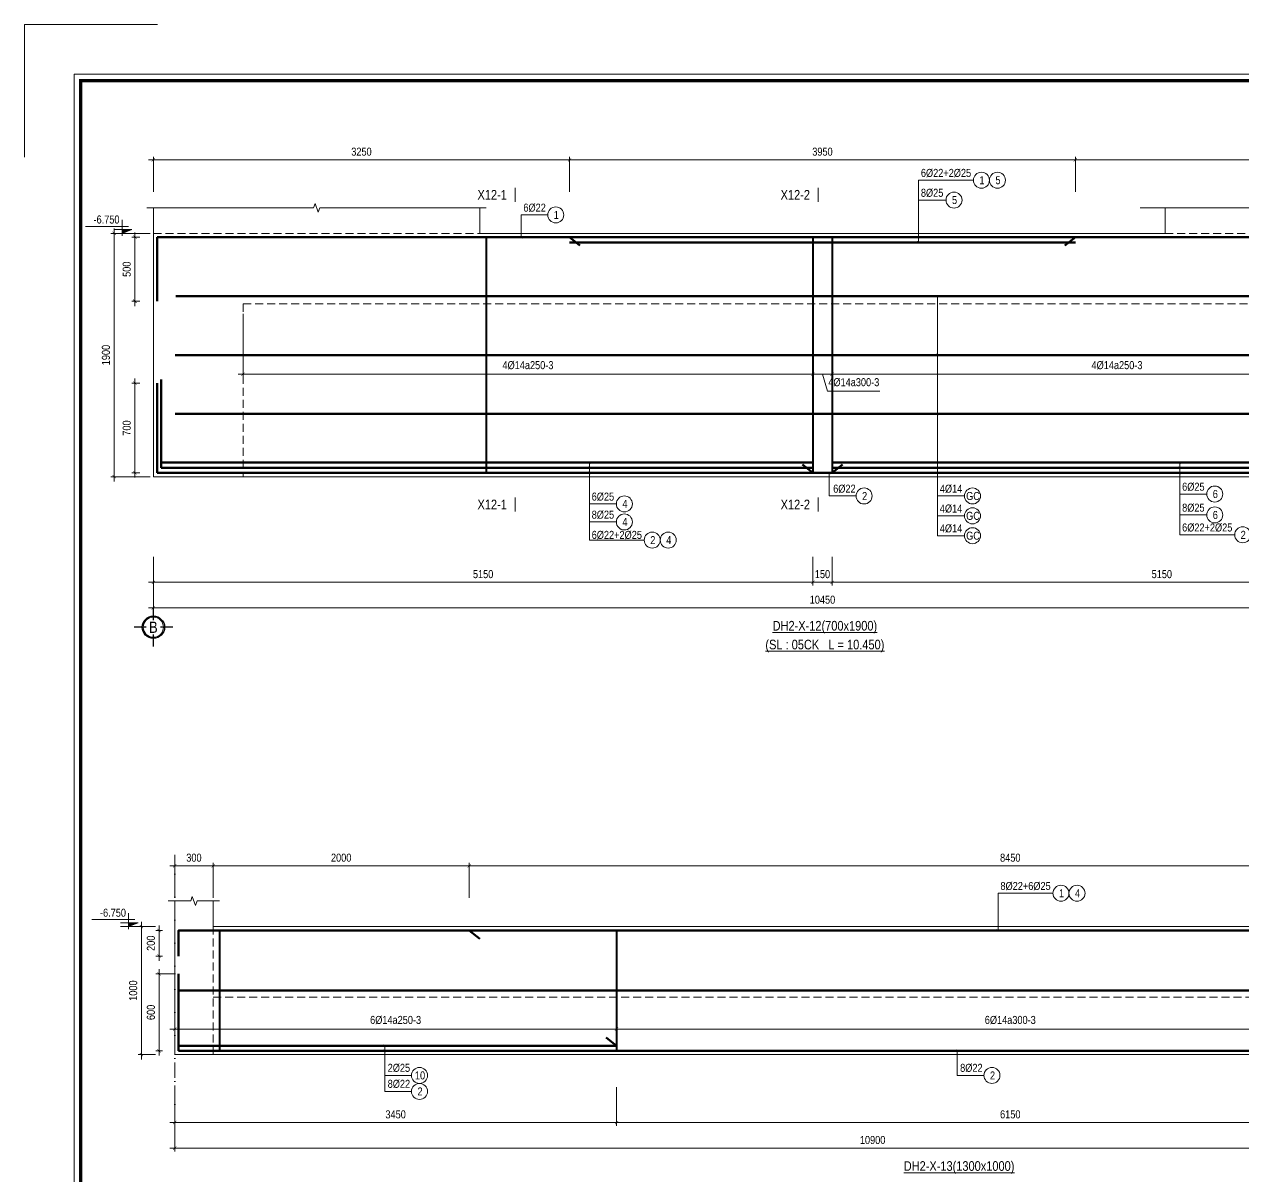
# Model space of a CAD drawing. Header units: millimetres. Extents: x 3014920 to 3563667, y -1638653 to -1356471.
# Drawn here: x 3171218 to 3180739, y -1594925 to -1585927 of the extents above; entities that cross this region are included whole.
import ezdxf
from ezdxf.enums import TextEntityAlignment as Align
from ezdxf.xclip import XClip

# ---------------------------------------------------------------- set-up
doc = ezdxf.new("R2010")
doc.units = ezdxf.units.MM
doc.header["$MEASUREMENT"] = 0
doc.header["$XCLIPFRAME"] = 0
doc.header["$PDMODE"] = 2
for name, pattern in [('6 TANG DIEN HINH 14-15$0$ACAD_ISO10W100', [18, 12, -3, 0, -3]), ('ACAD_ISO04W100', [30, 24, -3, 0, -3]), ('HIDDEN', [0.375, 0.25, -0.125])]:
    doc.linetypes.add(name, pattern=pattern)
doc.layers.get('0').update_dxf_attribs({"lineweight": 9})
doc.layers.get('Defpoints').update_dxf_attribs({"color": 10, "lineweight": 0})
for name, color, linetype, lineweight in [('2', 2, 'Continuous', 20), ('CDAI', 21, 'Continuous', 40), ('CTHEP', 50, 'Continuous', 50), ('DBAO', 90, 'Continuous', 13), ('DGIONG', 130, 'Continuous', 13), ('HATCH', 154, 'Continuous', 9), ('KTH', 154, 'Continuous', 9), ('Net khuat', 8, 'HIDDEN', 13), ('TEXT', 7, 'Continuous', 15), ('TEXT P X', 1, 'Continuous', 9), ('TRUC', 251, 'ACAD_ISO04W100', 9)]:
    doc.layers.add(name, color=color, linetype=linetype, lineweight=lineweight)
doc.layers.add('8', color=8, linetype='Continuous')
doc.styles.add('HELVECONDENSE', font='VHELVCN_0.TTF')
doc.styles.add('Star-HelCon', font='VHELVCN_0.TTF')
doc.styles.add('TTP-HelCon', font='VHELVCN_0.TTF')
doc.styles.add('VNI-HELVE-CONDENSE', font='VHELVCN_0.TTF')
doc.dimstyles.new('kc-25', dxfattribs={"dimtxt": 62.5, "dimasz": 20, "dimexe": 20, "dimexo": 50, "dimgap": 25, "dimtad": 3, "dimdec": 0, "dimzin": 0, "dimdsep": 46, "dimtxsty": 'VNI-HELVE-CONDENSE', "dimblk": 'DIM', "dimcen": 2.5, "dimclrd": 256, "dimclre": 154, "dimclrt": 7, "dimaunit": 1, "dimadec": 0, "dimazin": 0, "dimtfac": 1, "dimtdec": 0, "dimtix": 1, "dimtmove": 0, "dimatfit": 3, "dimldrblk": 'DOT', "dimfxl": 1, "dimtolj": 1, "dimtzin": 0, "dimarcsym": 0})
doc.dimstyles.new('TTP-25', dxfattribs={"dimscale": 25, "dimtxt": 2.5, "dimasz": 1, "dimexe": 1, "dimexo": 1, "dimgap": 0.09, "dimtad": 0, "dimdec": 4, "dimrnd": 1, "dimzin": 9, "dimdsep": 46, "dimtxsty": 'TTP-HelCon', "dimblk": 'ARCHTICK', "dimcen": 0.09, "dimdle": 1.5, "dimclrd": 256, "dimclre": 256, "dimclrt": 7, "dimadec": 0, "dimazin": 0, "dimtfac": 1, "dimtdec": 4, "dimtmove": 0, "dimatfit": 3, "dimldrblk": 'ARCHTICK', "dimfxl": 1, "dimtvp": 1, "dimtolj": 1, "dimtzin": 0, "dimarcsym": 0})

# ---------------------------------------------------------------- blocks, each defined once
blk = doc.blocks.new('_ArchTick')
at = {"color": 0, "linetype": 'ByBlock', "const_width": 0.15}
blk.add_lwpolyline([(-0.5, -0.5), (0.5, 0.5)], dxfattribs=at)
blk = doc.blocks.new('*D1114')
at = {"layer": 'Defpoints', "color": 0, "transparency": 16777216}
for p in [(560.4, 1449), (560.4, 1175), (2560.4, 1175)]:
    blk.add_point(p, dxfattribs=at)
at = {"layer": 'KTH', "lineweight": -2, "transparency": 16777216}
for p, q in [((2597.9, 1449), (522.9, 1449)), ((560.4, 1200), (560.4, 1474)), ((2560.4, 1200), (2560.4, 1474))]:
    blk.add_line(p, q, dxfattribs=at)
at = {"layer": 'KTH', "lineweight": -2, "transparency": 16777216, "xscale": 25, "yscale": 25, "zscale": 25, "rotation": 180}
blk.add_blockref('_ArchTick', (560.4, 1449), dxfattribs=at)
at = {"layer": 'KTH', "lineweight": -2, "transparency": 16777216, "xscale": 25, "yscale": 25, "zscale": 25}
blk.add_blockref('_ArchTick', (2560.4, 1449), dxfattribs=at)
at = {"layer": 'KTH', "color": 7, "transparency": 16777216, "insert": (1560.4, 1512.8), "char_height": 62.5, "attachment_point": 5, "style": 'TTP-HelCon'}
blk.add_mtext('\\A1;2000', dxfattribs=at)
blk = doc.blocks.new('*D1116')
at = {"layer": 'Defpoints', "color": 0, "transparency": 16777216}
for p in [(260.4, 372.1), (3710.4, 372.1), (3710.4, 175)]:
    blk.add_point(p, dxfattribs=at)
at = {"layer": 'KTH', "lineweight": -2, "transparency": 16777216}
for p, q in [((260.4, 347.1), (260.4, 150)), ((3710.4, 347.1), (3710.4, 150)), ((222.9, 175), (3747.9, 175))]:
    blk.add_line(p, q, dxfattribs=at)
at = {"layer": 'KTH', "lineweight": -2, "transparency": 16777216, "xscale": 25, "yscale": 25, "zscale": 25, "rotation": 180}
blk.add_blockref('_ArchTick', (260.4, 175), dxfattribs=at)
at = {"layer": 'KTH', "lineweight": -2, "transparency": 16777216, "xscale": 25, "yscale": 25, "zscale": 25}
blk.add_blockref('_ArchTick', (3710.4, 175), dxfattribs=at)
at = {"layer": 'KTH', "color": 7, "transparency": 16777216, "insert": (1985.4, 244.9), "char_height": 62.5, "attachment_point": 5, "style": 'TTP-HelCon'}
blk.add_mtext('\\A1;6Þ14a250-3', dxfattribs=at)
blk = doc.blocks.new('DIM')
h = blk.add_hatch(color=1)
h.paths.add_polyline_path([(0.49, 0.29, 1), (0.29, 0.49), (-0.19, 0), (0.19, 0)])
h.paths.add_polyline_path([(0.19, 0), (-0.19, 0), (-0.49, -0.29, 1), (-0.29, -0.49)])
at = {"color": 9}
for p, q in [((-0.19, 0), (-1.5, 0)), ((0.19, 0), (1.5, 0))]:
    blk.add_line(p, q, dxfattribs=at)
at = {"color": 1}
for p, q in [((-0.49, -0.29), (0.29, 0.49)), ((-0.29, -0.49), (0.49, 0.29)), ((-0.19, 0), (0.19, 0))]:
    blk.add_line(p, q, dxfattribs=at)
blk.add_arc((-0.39, -0.39), 0.138, 135, 315, dxfattribs=at)
blk = doc.blocks.new('*D1118')
at = {"layer": 'Defpoints', "color": 0, "transparency": 16777216}
for p in [(136, 975), (0, -25), (136, -25)]:
    blk.add_point(p, dxfattribs=at)
at = {"layer": 'KTH', "lineweight": -2, "transparency": 16777216}
for p, q in [((111, 975), (-25, 975)), ((0, 1012.5), (0, -62.5)), ((111, -25), (-25, -25))]:
    blk.add_line(p, q, dxfattribs=at)
at = {"layer": 'KTH', "lineweight": -2, "transparency": 16777216, "xscale": 25, "yscale": 25, "zscale": 25}
for p, rotation in [((0, 975), 90), ((0, -25), 270)]:
    blk.add_blockref('_ArchTick', p, dxfattribs=dict(at, rotation=rotation))
at = {"layer": 'KTH', "color": 7, "transparency": 16777216, "insert": (-63.8, 475), "char_height": 62.5, "attachment_point": 5, "rotation": 90, "style": 'TTP-HelCon'}
blk.add_mtext('\\A1;1000', dxfattribs=at)
blk = doc.blocks.new('CODE')
at = {"layer": 'DBAO'}
for p, q in [((-62.5, -20), (-62.5, 105)), ((-62.5, 0), (-137.5, 30)), ((-137.5, 30), (0, 30)), ((-137.5, 0), (0, 0)), ((-112.5, 55), (223.6, 55))]:
    blk.add_line(p, q, dxfattribs=at)
at = {"layer": 'HATCH', "color": 1}
blk.add_solid([(-62.5, 0), (-137.5, 30), (-62.5, 30)], dxfattribs=at)
blk = doc.blocks.new('*D1119')
at = {"layer": 'Defpoints', "color": 0, "transparency": 16777216}
for p in [(260.4, 1449), (260.4, 1175), (560.4, 1175)]:
    blk.add_point(p, dxfattribs=at)
at = {"layer": 'KTH', "lineweight": -2, "transparency": 16777216}
for p, q in [((597.9, 1449), (222.9, 1449)), ((260.4, 1200), (260.4, 1474)), ((560.4, 1200), (560.4, 1474))]:
    blk.add_line(p, q, dxfattribs=at)
at = {"layer": 'KTH', "lineweight": -2, "transparency": 16777216, "xscale": 25, "yscale": 25, "zscale": 25, "rotation": 180}
blk.add_blockref('_ArchTick', (260.4, 1449), dxfattribs=at)
at = {"layer": 'KTH', "lineweight": -2, "transparency": 16777216, "xscale": 25, "yscale": 25, "zscale": 25}
blk.add_blockref('_ArchTick', (560.4, 1449), dxfattribs=at)
at = {"layer": 'KTH', "color": 7, "transparency": 16777216, "insert": (410.4, 1512.8), "char_height": 62.5, "attachment_point": 5, "style": 'TTP-HelCon'}
blk.add_mtext('\\A1;300', dxfattribs=at)
blk = doc.blocks.new('*D1121')
at = {"layer": 'Defpoints', "color": 0, "transparency": 16777216}
for p in [(260.4, -254.6), (3710.4, -254.6), (260.4, -555.6)]:
    blk.add_point(p, dxfattribs=at)
at = {"layer": 'KTH', "lineweight": -2, "transparency": 16777216}
for p, q in [((260.4, -279.6), (260.4, -580.6)), ((3710.4, -279.6), (3710.4, -580.6)), ((3747.9, -555.6), (222.9, -555.6))]:
    blk.add_line(p, q, dxfattribs=at)
at = {"layer": 'KTH', "lineweight": -2, "transparency": 16777216, "xscale": 25, "yscale": 25, "zscale": 25, "rotation": 180}
blk.add_blockref('_ArchTick', (260.4, -555.6), dxfattribs=at)
at = {"layer": 'KTH', "lineweight": -2, "transparency": 16777216, "xscale": 25, "yscale": 25, "zscale": 25}
blk.add_blockref('_ArchTick', (3710.4, -555.6), dxfattribs=at)
at = {"layer": 'KTH', "color": 7, "transparency": 16777216, "insert": (1985.4, -491.8), "char_height": 62.5, "attachment_point": 5, "style": 'TTP-HelCon'}
blk.add_mtext('\\A1;3450', dxfattribs=at)
blk = doc.blocks.new('*D1127')
at = {"layer": 'Defpoints', "color": 0, "transparency": 16777216}
for p in [(11010.4, 1449), (2560.4, 1175), (11010.4, 1171.2)]:
    blk.add_point(p, dxfattribs=at)
at = {"layer": 'KTH', "lineweight": -2, "transparency": 16777216}
for p, q in [((2522.9, 1449), (11047.9, 1449)), ((2560.4, 1200), (2560.4, 1474)), ((11010.4, 1196.2), (11010.4, 1474))]:
    blk.add_line(p, q, dxfattribs=at)
at = {"layer": 'KTH', "lineweight": -2, "transparency": 16777216, "xscale": 25, "yscale": 25, "zscale": 25, "rotation": 180}
blk.add_blockref('_ArchTick', (2560.4, 1449), dxfattribs=at)
at = {"layer": 'KTH', "lineweight": -2, "transparency": 16777216, "xscale": 25, "yscale": 25, "zscale": 25}
blk.add_blockref('_ArchTick', (11010.4, 1449), dxfattribs=at)
at = {"layer": 'KTH', "color": 7, "transparency": 16777216, "insert": (6785.4, 1512.8), "char_height": 62.5, "attachment_point": 5, "style": 'TTP-HelCon'}
blk.add_mtext('\\A1;8450', dxfattribs=at)
blk = doc.blocks.new('*D1129')
at = {"layer": 'Defpoints', "color": 0, "transparency": 16777216}
for p in [(3710.4, -254.6), (9860.4, -254.6), (9860.4, -555.6)]:
    blk.add_point(p, dxfattribs=at)
at = {"layer": 'KTH', "lineweight": -2, "transparency": 16777216}
for p, q in [((3710.4, -279.6), (3710.4, -580.6)), ((9860.4, -279.6), (9860.4, -580.6)), ((3672.9, -555.6), (9897.9, -555.6))]:
    blk.add_line(p, q, dxfattribs=at)
at = {"layer": 'KTH', "lineweight": -2, "transparency": 16777216, "xscale": 25, "yscale": 25, "zscale": 25, "rotation": 180}
blk.add_blockref('_ArchTick', (3710.4, -555.6), dxfattribs=at)
at = {"layer": 'KTH', "lineweight": -2, "transparency": 16777216, "xscale": 25, "yscale": 25, "zscale": 25}
blk.add_blockref('_ArchTick', (9860.4, -555.6), dxfattribs=at)
at = {"layer": 'KTH', "color": 7, "transparency": 16777216, "insert": (6785.4, -491.8), "char_height": 62.5, "attachment_point": 5, "style": 'TTP-HelCon'}
blk.add_mtext('\\A1;6150', dxfattribs=at)
blk = doc.blocks.new('*D1132')
at = {"layer": 'Defpoints', "color": 0, "transparency": 16777216}
for p in [(260.4, -254.6), (11160.4, -254.6), (11160.4, -755.6)]:
    blk.add_point(p, dxfattribs=at)
at = {"layer": 'KTH', "lineweight": -2, "transparency": 16777216}
for p, q in [((260.4, -279.6), (260.4, -780.6)), ((11160.4, -279.6), (11160.4, -780.6)), ((222.9, -755.6), (11197.9, -755.6))]:
    blk.add_line(p, q, dxfattribs=at)
at = {"layer": 'KTH', "lineweight": -2, "transparency": 16777216, "xscale": 25, "yscale": 25, "zscale": 25, "rotation": 180}
blk.add_blockref('_ArchTick', (260.4, -755.6), dxfattribs=at)
at = {"layer": 'KTH', "lineweight": -2, "transparency": 16777216, "xscale": 25, "yscale": 25, "zscale": 25}
blk.add_blockref('_ArchTick', (11160.4, -755.6), dxfattribs=at)
at = {"layer": 'KTH', "color": 7, "transparency": 16777216, "insert": (5710.4, -691.8), "char_height": 62.5, "attachment_point": 5, "style": 'TTP-HelCon'}
blk.add_mtext('\\A1;10900', dxfattribs=at)
blk = doc.blocks.new('*D1134')
at = {"layer": 'Defpoints', "color": 0, "transparency": 16777216}
for p in [(3710.4, 372.1), (9860.4, 372.1), (3710.4, 175)]:
    blk.add_point(p, dxfattribs=at)
at = {"layer": 'KTH', "lineweight": -2, "transparency": 16777216}
for p, q in [((3710.4, 347.1), (3710.4, 150)), ((9860.4, 347.1), (9860.4, 150)), ((9897.9, 175), (3672.9, 175))]:
    blk.add_line(p, q, dxfattribs=at)
at = {"layer": 'KTH', "lineweight": -2, "transparency": 16777216, "xscale": 25, "yscale": 25, "zscale": 25, "rotation": 180}
blk.add_blockref('_ArchTick', (3710.4, 175), dxfattribs=at)
at = {"layer": 'KTH', "lineweight": -2, "transparency": 16777216, "xscale": 25, "yscale": 25, "zscale": 25}
blk.add_blockref('_ArchTick', (9860.4, 175), dxfattribs=at)
at = {"layer": 'KTH', "color": 7, "transparency": 16777216, "insert": (6785.4, 244.9), "char_height": 62.5, "attachment_point": 5, "style": 'TTP-HelCon'}
blk.add_mtext('\\A1;6Þ14a300-3', dxfattribs=at)
blk = doc.blocks.new('*D1111')
at = {"layer": 'Defpoints', "color": 0, "transparency": 16777216}
for p in [(189.3, 945), (138.1, 745), (189.3, 745)]:
    blk.add_point(p, dxfattribs=at)
at = {"layer": 'KTH', "lineweight": -2, "transparency": 16777216}
for p, q in [((138.1, 982.5), (138.1, 707.5)), ((164.3, 945), (113.1, 945)), ((164.3, 745), (113.1, 745))]:
    blk.add_line(p, q, dxfattribs=at)
at = {"layer": 'KTH', "lineweight": -2, "transparency": 16777216, "xscale": 25, "yscale": 25, "zscale": 25}
for p, rotation in [((138.1, 945), 90), ((138.1, 745), 270)]:
    blk.add_blockref('_ArchTick', p, dxfattribs=dict(at, rotation=rotation))
at = {"layer": 'KTH', "color": 7, "transparency": 16777216, "insert": (74.3, 845), "char_height": 62.5, "attachment_point": 5, "rotation": 90, "style": 'TTP-HelCon'}
blk.add_mtext('\\A1;200', dxfattribs=at)
blk = doc.blocks.new('*D1112')
at = {"layer": 'Defpoints', "color": 0, "transparency": 16777216}
for p in [(290.4, 605), (138.1, 5), (189.3, 5)]:
    blk.add_point(p, dxfattribs=at)
at = {"layer": 'KTH', "lineweight": -2, "transparency": 16777216}
for p, q in [((265.4, 605), (113.1, 605)), ((138.1, 642.5), (138.1, -32.5)), ((164.3, 5), (113.1, 5))]:
    blk.add_line(p, q, dxfattribs=at)
at = {"layer": 'KTH', "lineweight": -2, "transparency": 16777216, "xscale": 25, "yscale": 25, "zscale": 25}
for p, rotation in [((138.1, 605), 90), ((138.1, 5), 270)]:
    blk.add_blockref('_ArchTick', p, dxfattribs=dict(at, rotation=rotation))
at = {"layer": 'KTH', "color": 7, "transparency": 16777216, "insert": (74.3, 305), "char_height": 62.5, "attachment_point": 5, "rotation": 90, "style": 'TTP-HelCon'}
blk.add_mtext('\\A1;600', dxfattribs=at)
blk = doc.blocks.new('*D1093')
at = {"layer": 'Defpoints', "color": 0, "transparency": 16777216}
for p in [(5120, -2470), (5270, -2470), (5270, -2695)]:
    blk.add_point(p, dxfattribs=at)
at = {"layer": 'KTH', "lineweight": -2, "transparency": 16777216}
for p, q in [((5120, -2495), (5120, -2720)), ((5270, -2495), (5270, -2720)), ((5082.5, -2695), (5307.5, -2695))]:
    blk.add_line(p, q, dxfattribs=at)
at = {"layer": 'KTH', "lineweight": -2, "transparency": 16777216, "xscale": 25, "yscale": 25, "zscale": 25, "rotation": 180}
blk.add_blockref('_ArchTick', (5120, -2695), dxfattribs=at)
at = {"layer": 'KTH', "lineweight": -2, "transparency": 16777216, "xscale": 25, "yscale": 25, "zscale": 25}
blk.add_blockref('_ArchTick', (5270, -2695), dxfattribs=at)
at = {"layer": 'KTH', "color": 7, "transparency": 16777216, "insert": (5195, -2631.2), "char_height": 62.5, "attachment_point": 5, "style": 'TTP-HelCon'}
blk.add_mtext('\\A1;150', dxfattribs=at)
blk = doc.blocks.new('*D1094')
at = {"layer": 'Defpoints', "color": 0, "transparency": 16777216}
for p in [(-30, -2470), (5120, -2470), (5120, -2695)]:
    blk.add_point(p, dxfattribs=at)
at = {"layer": 'KTH', "lineweight": -2, "transparency": 16777216}
for p, q in [((-30, -2495), (-30, -2720)), ((5120, -2495), (5120, -2720)), ((-67.5, -2695), (5157.5, -2695))]:
    blk.add_line(p, q, dxfattribs=at)
at = {"layer": 'KTH', "lineweight": -2, "transparency": 16777216, "xscale": 25, "yscale": 25, "zscale": 25, "rotation": 180}
blk.add_blockref('_ArchTick', (-30, -2695), dxfattribs=at)
at = {"layer": 'KTH', "lineweight": -2, "transparency": 16777216, "xscale": 25, "yscale": 25, "zscale": 25}
blk.add_blockref('_ArchTick', (5120, -2695), dxfattribs=at)
at = {"layer": 'KTH', "color": 7, "transparency": 16777216, "insert": (2545, -2631.2), "char_height": 62.5, "attachment_point": 5, "style": 'TTP-HelCon'}
blk.add_mtext('\\A1;5150', dxfattribs=at)
blk = doc.blocks.new('*D1095')
at = {"layer": 'Defpoints', "color": 0, "transparency": 16777216}
for p in [(10420, -2367.7), (-30, -2470), (10420, -2895)]:
    blk.add_point(p, dxfattribs=at)
at = {"layer": 'KTH', "lineweight": -2, "transparency": 16777216}
for p, q in [((10420, -2392.7), (10420, -2920)), ((-30, -2495), (-30, -2920)), ((-67.5, -2895), (10457.5, -2895))]:
    blk.add_line(p, q, dxfattribs=at)
at = {"layer": 'KTH', "lineweight": -2, "transparency": 16777216, "xscale": 25, "yscale": 25, "zscale": 25, "rotation": 180}
blk.add_blockref('_ArchTick', (-30, -2895), dxfattribs=at)
at = {"layer": 'KTH', "lineweight": -2, "transparency": 16777216, "xscale": 25, "yscale": 25, "zscale": 25}
blk.add_blockref('_ArchTick', (10420, -2895), dxfattribs=at)
at = {"layer": 'KTH', "color": 7, "transparency": 16777216, "insert": (5195, -2831.1), "char_height": 62.5, "attachment_point": 5, "style": 'TTP-HelCon'}
blk.add_mtext('\\A1;10450', dxfattribs=at)
blk = doc.blocks.new('*D1096')
at = {"layer": 'Defpoints', "color": 0, "transparency": 16777216}
for p in [(5120, -594.3), (5270, -594.3), (5270, -1070)]:
    blk.add_point(p, dxfattribs=at)
at = {"layer": 'KTH', "lineweight": -2, "transparency": 16777216}
for p, q in [((5120, -619.3), (5120, -1095)), ((5270, -619.3), (5270, -1095)), ((5082.5, -1070), (5307.5, -1070)), ((5195, -1070), (5235, -1203.3)), ((5235, -1203.3), (5644.2, -1203.3))]:
    blk.add_line(p, q, dxfattribs=at)
at = {"layer": 'KTH', "lineweight": -2, "transparency": 16777216, "xscale": 25, "yscale": 25, "zscale": 25, "rotation": 180}
blk.add_blockref('_ArchTick', (5120, -1070), dxfattribs=at)
at = {"layer": 'KTH', "lineweight": -2, "transparency": 16777216, "xscale": 25, "yscale": 25, "zscale": 25}
blk.add_blockref('_ArchTick', (5270, -1070), dxfattribs=at)
at = {"layer": 'KTH', "color": 7, "transparency": 16777216, "insert": (5439.6, -1133.3), "char_height": 62.5, "attachment_point": 5, "style": 'TTP-HelCon'}
blk.add_mtext('\\A1;4Þ14a300-3', dxfattribs=at)
blk = doc.blocks.new('*D1097')
at = {"layer": 'Defpoints', "color": 0, "transparency": 16777216}
for p in [(5270, -2470), (10420, -2470), (5270, -2695)]:
    blk.add_point(p, dxfattribs=at)
at = {"layer": 'KTH', "lineweight": -2, "transparency": 16777216}
for p, q in [((5270, -2495), (5270, -2720)), ((10420, -2495), (10420, -2720)), ((10457.5, -2695), (5232.5, -2695))]:
    blk.add_line(p, q, dxfattribs=at)
at = {"layer": 'KTH', "lineweight": -2, "transparency": 16777216, "xscale": 25, "yscale": 25, "zscale": 25, "rotation": 180}
blk.add_blockref('_ArchTick', (5270, -2695), dxfattribs=at)
at = {"layer": 'KTH', "lineweight": -2, "transparency": 16777216, "xscale": 25, "yscale": 25, "zscale": 25}
blk.add_blockref('_ArchTick', (10420, -2695), dxfattribs=at)
at = {"layer": 'KTH', "color": 7, "transparency": 16777216, "insert": (7845, -2631.2), "char_height": 62.5, "attachment_point": 5, "style": 'TTP-HelCon'}
blk.add_mtext('\\A1;5150', dxfattribs=at)
blk = doc.blocks.new('*D1098')
at = {"layer": 'Defpoints', "color": 0, "transparency": 16777216}
for p in [(5270, -594.3), (9720, -594.3), (5270, -1070)]:
    blk.add_point(p, dxfattribs=at)
at = {"layer": 'KTH', "lineweight": -2, "transparency": 16777216}
for p, q in [((5270, -619.3), (5270, -1095)), ((9720, -619.3), (9720, -1095)), ((9757.5, -1070), (5232.5, -1070))]:
    blk.add_line(p, q, dxfattribs=at)
at = {"layer": 'KTH', "lineweight": -2, "transparency": 16777216, "xscale": 25, "yscale": 25, "zscale": 25, "rotation": 180}
blk.add_blockref('_ArchTick', (5270, -1070), dxfattribs=at)
at = {"layer": 'KTH', "lineweight": -2, "transparency": 16777216, "xscale": 25, "yscale": 25, "zscale": 25}
blk.add_blockref('_ArchTick', (9720, -1070), dxfattribs=at)
at = {"layer": 'KTH', "color": 7, "transparency": 16777216, "insert": (7495, -1000.1), "char_height": 62.5, "attachment_point": 5, "style": 'TTP-HelCon'}
blk.add_mtext('\\A1;4Þ14a250-3', dxfattribs=at)
blk = doc.blocks.new('*D1099')
at = {"layer": 'Defpoints', "color": 0, "transparency": 16777216}
for p in [(670, -572.9), (5120, -572.9), (5120, -1070)]:
    blk.add_point(p, dxfattribs=at)
at = {"layer": 'KTH', "lineweight": -2, "transparency": 16777216}
for p, q in [((670, -597.9), (670, -1095)), ((5120, -597.9), (5120, -1095)), ((632.5, -1070), (5157.5, -1070))]:
    blk.add_line(p, q, dxfattribs=at)
at = {"layer": 'KTH', "lineweight": -2, "transparency": 16777216, "xscale": 25, "yscale": 25, "zscale": 25, "rotation": 180}
blk.add_blockref('_ArchTick', (670, -1070), dxfattribs=at)
at = {"layer": 'KTH', "lineweight": -2, "transparency": 16777216, "xscale": 25, "yscale": 25, "zscale": 25}
blk.add_blockref('_ArchTick', (5120, -1070), dxfattribs=at)
at = {"layer": 'KTH', "color": 7, "transparency": 16777216, "insert": (2895, -1000.1), "char_height": 62.5, "attachment_point": 5, "style": 'TTP-HelCon'}
blk.add_mtext('\\A1;4Þ14a250-3', dxfattribs=at)
blk = doc.blocks.new('*D1100')
at = {"layer": 'Defpoints', "color": 0, "transparency": 16777216}
for p in [(10420, 604), (7170, 330), (10420, 330)]:
    blk.add_point(p, dxfattribs=at)
at = {"layer": 'KTH', "lineweight": -2, "transparency": 16777216}
for p, q in [((7132.5, 604), (10457.5, 604)), ((7170, 355), (7170, 629)), ((10420, 355), (10420, 629))]:
    blk.add_line(p, q, dxfattribs=at)
at = {"layer": 'KTH', "lineweight": -2, "transparency": 16777216, "xscale": 25, "yscale": 25, "zscale": 25, "rotation": 180}
blk.add_blockref('_ArchTick', (7170, 604), dxfattribs=at)
at = {"layer": 'KTH', "lineweight": -2, "transparency": 16777216, "xscale": 25, "yscale": 25, "zscale": 25}
blk.add_blockref('_ArchTick', (10420, 604), dxfattribs=at)
at = {"layer": 'KTH', "color": 7, "transparency": 16777216, "insert": (8795, 667.8), "char_height": 62.5, "attachment_point": 5, "style": 'TTP-HelCon'}
blk.add_mtext('\\A1;3250', dxfattribs=at)
blk = doc.blocks.new('*D1101')
at = {"layer": 'Defpoints', "color": 0, "transparency": 16777216}
for p in [(3220, 604), (3220, 330), (7170, 330)]:
    blk.add_point(p, dxfattribs=at)
at = {"layer": 'KTH', "lineweight": -2, "transparency": 16777216}
for p, q in [((7207.5, 604), (3182.5, 604)), ((3220, 355), (3220, 629)), ((7170, 355), (7170, 629))]:
    blk.add_line(p, q, dxfattribs=at)
at = {"layer": 'KTH', "lineweight": -2, "transparency": 16777216, "xscale": 25, "yscale": 25, "zscale": 25, "rotation": 180}
blk.add_blockref('_ArchTick', (3220, 604), dxfattribs=at)
at = {"layer": 'KTH', "lineweight": -2, "transparency": 16777216, "xscale": 25, "yscale": 25, "zscale": 25}
blk.add_blockref('_ArchTick', (7170, 604), dxfattribs=at)
at = {"layer": 'KTH', "color": 7, "transparency": 16777216, "insert": (5195, 667.8), "char_height": 62.5, "attachment_point": 5, "style": 'TTP-HelCon'}
blk.add_mtext('\\A1;3950', dxfattribs=at)
blk = doc.blocks.new('*D1102')
at = {"layer": 'Defpoints', "color": 0, "transparency": 16777216}
for p in [(-30, 604), (-30, 330), (3220, 330)]:
    blk.add_point(p, dxfattribs=at)
at = {"layer": 'KTH', "lineweight": -2, "transparency": 16777216}
for p, q in [((3257.5, 604), (-67.5, 604)), ((-30, 355), (-30, 629)), ((3220, 355), (3220, 629))]:
    blk.add_line(p, q, dxfattribs=at)
at = {"layer": 'KTH', "lineweight": -2, "transparency": 16777216, "xscale": 25, "yscale": 25, "zscale": 25, "rotation": 180}
blk.add_blockref('_ArchTick', (-30, 604), dxfattribs=at)
at = {"layer": 'KTH', "lineweight": -2, "transparency": 16777216, "xscale": 25, "yscale": 25, "zscale": 25}
blk.add_blockref('_ArchTick', (3220, 604), dxfattribs=at)
at = {"layer": 'KTH', "color": 7, "transparency": 16777216, "insert": (1595, 667.8), "char_height": 62.5, "attachment_point": 5, "style": 'TTP-HelCon'}
blk.add_mtext('\\A1;3250', dxfattribs=at)
blk = doc.blocks.new('MC')
at = {"layer": 'CTHEP', "const_width": 10, "elevation": 0}
blk.add_lwpolyline([(36, 150), (36, 0)], dxfattribs=at)
at = {"layer": 'TEXT', "style": 'TTP-HelCon'}
blk.add_attdef('A', text='', height=100, dxfattribs=at).set_placement((-50, 26), align=Align.RIGHT)
blk = doc.blocks.new('*D1103')
at = {"layer": 'Defpoints', "color": 0, "transparency": 16777216}
for p in [(-112.1, 0), (-174.2, -500), (-112.1, -500)]:
    blk.add_point(p, dxfattribs=at)
at = {"layer": 'KTH', "lineweight": -2, "transparency": 16777216}
for p, q in [((-137.1, 0), (-199.2, 0)), ((-174.2, 37.5), (-174.2, -537.5)), ((-137.1, -500), (-199.2, -500))]:
    blk.add_line(p, q, dxfattribs=at)
at = {"layer": 'KTH', "lineweight": -2, "transparency": 16777216, "xscale": 25, "yscale": 25, "zscale": 25}
for p, rotation in [((-174.2, 0), 90), ((-174.2, -500), 270)]:
    blk.add_blockref('_ArchTick', p, dxfattribs=dict(at, rotation=rotation))
at = {"layer": 'KTH', "color": 7, "transparency": 16777216, "insert": (-238.1, -250), "char_height": 62.5, "attachment_point": 5, "rotation": 90, "style": 'TTP-HelCon'}
blk.add_mtext('\\A1;500', dxfattribs=at)
blk = doc.blocks.new('*D1104')
at = {"layer": 'Defpoints', "color": 0, "transparency": 16777216}
for p in [(-112.1, -1140), (-174.2, -1840), (-112.1, -1840)]:
    blk.add_point(p, dxfattribs=at)
at = {"layer": 'KTH', "lineweight": -2, "transparency": 16777216}
for p, q in [((-137.1, -1140), (-199.2, -1140)), ((-174.2, -1102.5), (-174.2, -1877.5)), ((-137.1, -1840), (-199.2, -1840))]:
    blk.add_line(p, q, dxfattribs=at)
at = {"layer": 'KTH', "lineweight": -2, "transparency": 16777216, "xscale": 25, "yscale": 25, "zscale": 25}
for p, rotation in [((-174.2, -1140), 90), ((-174.2, -1840), 270)]:
    blk.add_blockref('_ArchTick', p, dxfattribs=dict(at, rotation=rotation))
at = {"layer": 'KTH', "color": 7, "transparency": 16777216, "insert": (-238.1, -1490), "char_height": 62.5, "attachment_point": 5, "rotation": 90, "style": 'TTP-HelCon'}
blk.add_mtext('\\A1;700', dxfattribs=at)
blk = doc.blocks.new('*D1105')
at = {"layer": 'Defpoints', "color": 0, "transparency": 16777216}
for p in [(-336.8, 30), (-30, 30), (-30, -1870)]:
    blk.add_point(p, dxfattribs=at)
at = {"layer": 'KTH', "lineweight": -2, "transparency": 16777216}
for p, q in [((-55, 30), (-361.8, 30)), ((-336.8, -1907.5), (-336.8, 67.5)), ((-55, -1870), (-361.8, -1870))]:
    blk.add_line(p, q, dxfattribs=at)
at = {"layer": 'KTH', "lineweight": -2, "transparency": 16777216, "xscale": 25, "yscale": 25, "zscale": 25}
for p, rotation in [((-336.8, 30), 90), ((-336.8, -1870), 270)]:
    blk.add_blockref('_ArchTick', p, dxfattribs=dict(at, rotation=rotation))
at = {"layer": 'KTH', "color": 7, "transparency": 16777216, "insert": (-400.6, -920), "char_height": 62.5, "attachment_point": 5, "rotation": 90, "style": 'TTP-HelCon'}
blk.add_mtext('\\A1;1900', dxfattribs=at)
blk = doc.blocks.new('dau truc')
blk.add_circle((0, 0), 180)
at = {"layer": '8'}
for p, q in [((0, 127), (0, 345)), ((-127, 0), (-345, 0)), ((0, -345), (0, -127)), ((345, 0), (127, 0))]:
    blk.add_line(p, q, dxfattribs=at)
blk.add_circle((0, 0), 200, dxfattribs=at)
at = {"layer": 'TEXT', "style": 'HELVECONDENSE'}
blk.add_attdef('A', text='', height=233, dxfattribs=at).set_placement((0, 0), align=Align.MIDDLE)
blk = doc.blocks.new('CHG_XX_Khung ten')
blk.add_lwpolyline([(15, 579), (826, 579), (826, 15), (15, 15)], close=True)
at = {"color": 4, "linetype": 'Continuous', "const_width": 1}
blk.add_lwpolyline([(17, 577), (824, 577), (824, 17), (17, 17)], close=True, dxfattribs=at)
at = {"layer": 'Defpoints', "color": 1, "ltscale": 2}
blk.add_lwpolyline([(40.06, 594), (0, 594), (0, 554)], dxfattribs=at)
blk = doc.blocks.new('2X-13')
at = {"layer": 'CDAI'}
for points in [[(610.4382, 945.00211), (610.4382, 5.00211)], [(3710.43806, 945.00211), (3710.43806, 5.00211)]]:
    blk.add_lwpolyline(points, dxfattribs=at)
at = {"layer": 'CTHEP'}
for p, q in [((2641.86395, 880.4745), (2560.43806, 945)), ((290.43806, 5), (290.43806, 605)), ((33575.39119, 475), (290.43806, 475)), ((3629.01217, 109.5255), (3710.43806, 45))]:
    blk.add_line(p, q, dxfattribs=at)
for points in [[(290.43806, 745.00141), (290.43806, 945), (34222.38412, 945)], [(290.43806, 45), (3710.43806, 45)], [(290.43806, 5), (34210.68418, 5)]]:
    blk.add_lwpolyline(points, dxfattribs=at)
at = {"layer": 'DBAO', "linetype": 'Continuous'}
for p, q in [((560.44556, 1175), (560.44556, 975)), ((560.44556, 975), (13010.44181, 975))]:
    blk.add_line(p, q, dxfattribs=at)
at = {"layer": 'DBAO', "linetype": 'Continuous', "flags": 128}
blk.add_lwpolyline([(260.43806, 1175), (260.43806, -25), (32960.44001, -25), (32960.44001, -925)], dxfattribs=at)
at = {"layer": 'DGIONG', "linetype": 'Continuous', "flags": 128}
blk.add_lwpolyline([(610.44556, 1175), (435.43806, 1175), (422.93806, 1140.65653), (397.93806, 1209.34347), (385.43806, 1175), (210.43806, 1175)], dxfattribs=at)
at = {"layer": 'DGIONG'}
for centre in [(7181.43355, 1235.04133), (7306.43355, 1235.04133), (2171.93808, -187.04426), (6642.46906, -187.04426), (2171.93808, -312.04426)]:
    blk.add_circle(centre, 62.5, dxfattribs=at)
at = {"layer": 'Net khuat', "ltscale": 250}
for p, q in [((560.43806, 975), (560.44556, 975)), ((560.43806, -25), (560.44556, 975)), ((560.44298, 425), (32960.44001, 425))]:
    blk.add_line(p, q, dxfattribs=at)
at = {"layer": 'TRUC', "linetype": '6 TANG DIEN HINH 14-15$0$ACAD_ISO10W100', "ltscale": 10}
blk.add_lwpolyline([(260.43806, 1535.5), (260.43806, -514)], dxfattribs=at)
at = {"layer": 'KTH', "linetype": 'Continuous', "xscale": -1}
blk.add_blockref('CODE', (-162.5, 975), dxfattribs=at)
at = {"layer": 'TEXT', "style": 'TTP-HelCon'}
for s, p in [('8Þ22+6Þ25', (6708.62567, 1260.89428, 0)), ('8Þ22', (6393.98083, -159.1472, 0)), ('8Þ22', (1923.44985, -284.1472, 0))]:
    blk.add_text(s, height=62.5, dxfattribs=at).set_placement(p)
at = {"layer": 'TEXT', "style": 'Star-HelCon'}
for s, p in [('1', (7185.60021, 1235.04133)), ('4', (7310.60021, 1235.04133)), ('2', (6646.63573, -187.04426)), ('2', (2176.10474, -312.04426))]:
    blk.add_text(s, height=62.5, dxfattribs=at).set_placement(p, align=Align.MIDDLE)
at = {"layer": 'TEXT', "style": 'TTP-HelCon'}
blk.add_text('-6.750', height=62.5, dxfattribs=at).set_placement((-120.23333, 1051.99499), align=Align.RIGHT)
at = {"layer": 'TEXT', "color": 6, "style": 'TTP-HelCon'}
blk.add_text('2Þ25', height=62.5, dxfattribs=at).set_placement((1923.44985, -159.1472, 0))
at = {"layer": 'TEXT', "color": 6, "style": 'Star-HelCon'}
blk.add_text('10', height=62.5, dxfattribs=at).set_placement((2176.10474, -187.04426), align=Align.MIDDLE)
at = {"layer": 'TEXT', "color": 6, "style": 'TTP-HelCon'}
blk.add_text('%%UDH2-X-13(1300x1000)', height=75, dxfattribs=at).set_placement((6385.43994, -932.2945), align=Align.CENTER)
at = {"layer": 'KTH'}
for base, p1, p2, picture, middle in [((260.43806, 1449.00461), (560.44556, 1175), (260.43806, 1175), '*D1119', (410.44181, 1512.83794)), ((560.44556, 1449.00461), (2560.43806, 1175), (560.44556, 1175), '*D1114', (1560.44181, 1512.83794)), ((9860.4418141828, -555.6487611982), (3710.4380613649, -254.6045000055), (9860.4418141828, -254.6045000069), '*D1129', (6785.4399377739, -491.8154278648))]:
    dim = blk.add_linear_dim(base=base, p1=p1, p2=p2, dimstyle='TTP-25', override={"dimtmove": 1}, dxfattribs=at)
    dim.commit()
    dim.dimension.update_dxf_attribs({"geometry": picture, "text_midpoint": middle})
for base, p1, p2, angle, picture, middle in [((11010.4418141828, 1449.004608033), (2560.4380613351, 1174.9999999644), (11010.4418141828, 1171.152969715), 180, '*D1127', (6785.439937759, 1512.8379413663)), ((0, -25), (136, 975), (136, -25), 90, '*D1118', (-63.83333, 475)), ((138.13703, 745.00141), (189.28755, 945), (189.28755, 745.00141), 90, '*D1111', (74.3037, 845.0007)), ((138.13703, 5), (290.43806, 605), (189.28755, 5), 90, '*D1112', (74.3037, 305)), ((260.43806, -555.64876), (3710.43806, -254.6045), (260.43806, -254.6045), 180, '*D1121', (1985.43806, -491.81543)), ((11160.4418141828, -755.6045000111), (260.4380613351, -254.6045000057), (11160.4418141828, -254.6045000069), 180, '*D1132', (5710.439937759, -691.7711666777))]:
    dim = blk.add_linear_dim(base=base, p1=p1, p2=p2, angle=angle, dimstyle='TTP-25', override={"dimtmove": 1}, dxfattribs=at)
    dim.commit()
    dim.dimension.update_dxf_attribs({"geometry": picture, "text_midpoint": middle})
dim = blk.add_linear_dim(base=(3710.43806, 175), p1=(260.43806, 372.13667), p2=(3710.43806, 372.13667), text='6Þ14a250-3', dimstyle='TTP-25', override={"dimtmove": 1}, dxfattribs=at)
dim.commit()
dim.dimension.update_dxf_attribs({"geometry": '*D1116', "text_midpoint": (1985.43806, 244.91666)})
at = {"layer": 'KTH', "color": 6}
dim = blk.add_linear_dim(base=(3710.43806, 175), p1=(9860.44181, 372.13667), p2=(3710.43806, 372.13667), angle=180, text='6Þ14a300-3', dimstyle='TTP-25', override={"dimtmove": 1}, dxfattribs=at)
dim.commit()
dim.dimension.update_dxf_attribs({"geometry": '*D1134', "text_midpoint": (6785.43994, 244.91666)})
at = {"layer": 'DGIONG'}
for points in [[(6690.11382, 945), (6690.11364, 1235.04133), (7118.93355, 1235.04133)], [(1900.43813, 45), (1900.43781, -187.04426), (2109.43813, -187.04426)], [(1900.43808, 5), (1900.43781, -187.04426), (2109.43808, -187.04426)], [(1900.43813, 5), (1900.43781, -312.04426), (2109.43813, -312.04426)], [(6370.96906, 5), (6370.9688, -187.04426), (6579.96906, -187.04426)]]:
    blk.add_leader(points, dimstyle='kc-25', override={"dimtad": 0, "dimldrblk": 'ArchTick', "dimfxl": 100, "dimarcsym": 1}, dxfattribs=at)
blk = doc.blocks.new('2X-12')
blk.add_line((3585.37064, -2082.71765), (3374.44036, -2082.71761))
at = {"layer": 'CDAI'}
for points in [[(2569.99119, 0), (2569.99119, -1840)], [(5119.99119, 0), (5119.99119, -1840)], [(5269.98956, 0), (5269.98956, -1840)]]:
    blk.add_lwpolyline(points, dxfattribs=at)
at = {"layer": 'CTHEP'}
for p, q in [((0, 0), (0, -500)), ((3301.41709, -64.5255), (3219.99119, 0)), ((7088.56528, -64.5255), (7169.99117, 0)), ((10349.29112, -460), (144.50086, -460)), ((10347.45191, -920), (139.23727, -920)), ((0, -1140), (0, -1840)), ((30, -1110), (30, -1800)), ((10347.45191, -1380), (139.23727, -1380)), ((5038.5653, -1775.4745), (5119.99119, -1840)), ((5351.41545, -1775.4745), (5269.98956, -1840)), ((0, -1840), (10384.98922, -1840))]:
    blk.add_line(p, q, dxfattribs=at)
for points in [[(0, 0), (10385.00873, 0), (10385.00873, -500)], [(3219.99119, -40), (7169.99117, -40)], [(5119.99119, -1760), (30, -1760)], [(5119.99119, -1800), (30, -1800)], [(5269.98956, -1760), (10384.98922, -1760)], [(5269.98956, -1800), (10384.98922, -1800)]]:
    blk.add_lwpolyline(points, dxfattribs=at)
at = {"layer": 'DBAO', "linetype": 'Continuous'}
for p, q in [((-30.00883, 230), (-30.00883, 30)), ((2519.99119, 230), (2519.99119, 30)), ((7869.99117, 30), (7869.99117, 230)), ((2519.99119, 30), (7869.99117, 30))]:
    blk.add_line(p, q, dxfattribs=at)
at = {"layer": 'DBAO', "linetype": 'Continuous', "flags": 128}
blk.add_lwpolyline([(10419.98922, -1870), (-30.00883, -1870), (-30.00883, 30)], dxfattribs=at)
at = {"layer": 'DGIONG', "linetype": 'Continuous', "flags": 128}
blk.add_lwpolyline([(2569.99119, 230), (1269.99119, 230), (1257.49119, 195.65653), (1232.49119, 264.34347), (1219.99119, 230), (-80.0075, 230)], dxfattribs=at)
at = {"layer": 'DGIONG', "linetype": 'Continuous', "elevation": 0, "flags": 128}
blk.add_lwpolyline([(10469.99117, 230), (9169.99117, 230), (9157.49117, 195.65653), (9132.49117, 264.34347), (9119.99117, 230), (7675.13337, 230)], dxfattribs=at)
at = {"layer": 'DGIONG'}
for centre in [(6436.56578, 445.02234), (6561.56578, 445.02234), (6222.15583, 290.04134), (3112.44643, 173.92734), (5520.04209, -2020.75583), (6366.63154, -2020.75583), (8258.54328, -2005.4352), (3647.87064, -2082.71765), (3647.87069, -2223.8224), (6366.63152, -2175.73684), (8258.54324, -2168.91234), (6366.63152, -2330.71784), (8476.43274, -2323.89334), (3865.76022, -2364.92716), (3990.76022, -2364.92716)]:
    blk.add_circle(centre, 62.5, dxfattribs=at)
at = {"layer": 'Net khuat', "ltscale": 250}
for p, q in [((-30, 30), (2519.99119, 30)), ((7869.99117, 30), (10419.99117, 30)), ((669.98956, -519.96736), (9719.98956, -519.98528)), ((669.98956, -519.96736), (669.98956, -1870))]:
    blk.add_line(p, q, dxfattribs=at)
ref = blk.add_blockref('MC', (2767.68914, 388.14082), dxfattribs=dict(xscale=-0.75, yscale=0.75, zscale=0.75, rotation=180))
ref.add_attrib('A', 'X12-1', dxfattribs={"layer": 'TEXT', "height": 75, "style": 'TTP-HelCon'}).set_placement((2730.18914, 294.01039), align=Align.RIGHT)
ref = blk.add_blockref('MC', (5134.88456, 388.14082), dxfattribs=dict(xscale=-0.75, yscale=0.75, zscale=0.75, rotation=180))
ref.add_attrib('A', 'X12-2', dxfattribs={"layer": 'TEXT', "height": 75, "style": 'TTP-HelCon'}).set_placement((5097.38456, 294.01039), align=Align.RIGHT)
ref = blk.add_blockref('MC', (2767.68914, -2030.46061), dxfattribs=dict(xscale=-0.75, yscale=0.75, zscale=0.75, rotation=180))
ref.add_attrib('A', 'X12-1', dxfattribs={"layer": 'TEXT', "height": 75, "style": 'TTP-HelCon'}).set_placement((2730.18914, -2124.59104), align=Align.RIGHT)
ref = blk.add_blockref('MC', (5134.88456, -2030.46061), dxfattribs=dict(xscale=-0.75, yscale=0.75, zscale=0.75, rotation=180))
ref.add_attrib('A', 'X12-2', dxfattribs={"layer": 'TEXT', "height": 75, "style": 'TTP-HelCon'}).set_placement((5097.38456, -2124.59104), align=Align.RIGHT)
at = {"layer": '2', "ltscale": 300}
ref = blk.add_blockref('dau truc', (-30.00883, -3045.82027), dxfattribs=dict(at, xscale=0.4367131292819977, yscale=0.4367131292819977, zscale=0.4367131292819977))
ref.add_attrib('A', 'B', dxfattribs={"layer": 'TEXT', "height": 87.5, "style": 'HELVECONDENSE'}).set_placement((-30.00883, -3045.82027), align=Align.MIDDLE)
at = {"layer": 'TEXT', "style": 'TTP-HelCon'}
for s, p in [('6Þ22+2Þ25', (5963.7579, 470.87528, 0)), ('8Þ25', (5963.758, 315.89428, 0)), ('6Þ22', (2859.4582, 199.78028, 0)), ('6Þ25', (3392.95227, -2056.8647, 0)), ('6Þ22', (5278.65406, -1994.90289, 0)), ('4Þ14', (6111.71317, -1994.90289, 0)), ('6Þ25', (8003.6249, -1979.58225, 0)), ('4Þ14', (6111.71314, -2149.88389, 0)), ('8Þ25', (8003.62486, -2143.05939, 0)), ('8Þ25', (3392.95232, -2197.96946, 0)), ('4Þ14', (6111.71314, -2304.86489, 0)), ('6Þ22+2Þ25', (8003.62486, -2298.04039, 0)), ('6Þ22+2Þ25', (3392.95234, -2355.8704, 0))]:
    blk.add_text(s, height=62.5, dxfattribs=at).set_placement(p)
at = {"layer": 'TEXT', "style": 'Star-HelCon'}
for s, p in [('1', (6440.73245, 445.02234)), ('5', (6565.73245, 445.02234)), ('5', (6226.32249, 290.04134)), ('1', (3116.6131, 173.92734)), ('2', (5524.20876, -2020.75583)), ('GC', (6370.79818, -2020.75583)), ('6', (8262.70994, -2005.4352)), ('4', (3652.03731, -2082.71765)), ('GC', (6370.79818, -2175.73684)), ('6', (8262.70991, -2168.91234)), ('4', (3652.03736, -2223.8224)), ('2', (3869.92689, -2364.92716)), ('4', (3994.92689, -2364.92716)), ('GC', (6370.79818, -2330.71784)), ('2', (8480.59941, -2323.89334))]:
    blk.add_text(s, height=62.5, dxfattribs=at).set_placement(p, align=Align.MIDDLE)
at = {"layer": 'TEXT', "style": 'TTP-HelCon'}
for s, p in [('%%UDH2-X-12(700x1900)', (5213.76385, -3071.64574)), ('%%U(SL : 05CK   L = 10.450)', (5213.76385, -3218.54033))]:
    blk.add_text(s, height=75, dxfattribs=at).set_placement(p, align=Align.CENTER)
at = {"layer": 'KTH'}
for base, p1, p2, picture, middle in [((-30.0075, 604.00461), (3219.99119, 330), (-30.0075, 330), '*D1102', (1594.99185, 667.83794)), ((3219.99119, 604.00461), (7169.99117, 330), (3219.99119, 330), '*D1101', (5194.99118, 667.83794)), ((5119.99119, -2695), (-30.00882, -2470), (5119.99119, -2470), '*D1094', (2544.99119, -2631.16667)), ((5269.98956, -2695), (5119.99119, -2470), (5269.98956, -2470), '*D1093', (5194.99038, -2631.16667))]:
    dim = blk.add_linear_dim(base=base, p1=p1, p2=p2, dimstyle='TTP-25', override={"dimtmove": 1}, dxfattribs=at)
    dim.commit()
    dim.dimension.update_dxf_attribs({"geometry": picture, "text_midpoint": middle})
for base, p1, p2, picture, middle in [((10419.99117, 604.00461), (7169.99117, 330), (10419.99117, 330), '*D1100', (8794.99117, 667.83794)), ((10419.99117, -2894.95574), (-30.00883, -2470), (10419.99117, -2367.65926), '*D1095', (5194.99117, -2831.1224)), ((5269.98956, -2695), (10419.99117, -2470), (5269.98956, -2470), '*D1097', (7844.99037, -2631.16667))]:
    dim = blk.add_linear_dim(base=base, p1=p1, p2=p2, angle=180, dimstyle='TTP-25', override={"dimtmove": 1}, dxfattribs=at)
    dim.commit()
    dim.dimension.update_dxf_attribs({"geometry": picture, "text_midpoint": middle})
at = {"layer": 'KTH', "color": 1}
for base, p1, p2, picture, middle in [((-336.75407, 30), (-30.00883, -1870), (-30, 30), '*D1105', (-400.58741, -920)), ((-174.24358, -500), (-112.12179, 0), (-112.12179, -500), '*D1103', (-238.07691, -250)), ((-174.24358, -1840), (-112.12179, -1140), (-112.12179, -1840), '*D1104', (-238.07691, -1490))]:
    dim = blk.add_linear_dim(base=base, p1=p1, p2=p2, angle=90, dimstyle='TTP-25', override={"dimtmove": 1}, dxfattribs=at)
    dim.commit()
    dim.dimension.update_dxf_attribs({"geometry": picture, "text_midpoint": middle})
for base, p1, p2, text, picture, middle in [((5119.99119, -1070), (669.98956, -572.86333), (5119.99119, -572.86333), '4Þ14a250-3', '*D1099', (2894.99037, -1000.08333)), ((5269.98956, -1070), (5119.99119, -594.2705), (5269.98956, -594.2705), '4Þ14a300-3', '*D1096', (5237.21538, -1133.33333))]:
    dim = blk.add_linear_dim(base=base, p1=p1, p2=p2, text=text, dimstyle='TTP-25', override={"dimtmove": 1}, dxfattribs=at)
    dim.commit()
    dim.dimension.update_dxf_attribs({"geometry": picture, "text_midpoint": middle})
dim = blk.add_linear_dim(base=(5269.98956, -1070), p1=(9719.98956, -594.2705), p2=(5269.98956, -594.2705), angle=180, text='4Þ14a250-3', dimstyle='TTP-25', override={"dimtmove": 1}, dxfattribs=at)
dim.commit()
dim.dimension.update_dxf_attribs({"geometry": '*D1098', "text_midpoint": (7494.98956, -1000.08333)})
at = {"layer": 'DGIONG'}
for points in [[(5945.24604, -40), (5945.24587, 445.02234), (6374.06578, 445.02234)], [(5945.24606, 0), (5945.24587, 290.04134), (6159.65583, 290.04134)], [(2840.94643, 0), (2840.94617, 173.92734), (3049.94643, 173.92734)], [(6093.20131, -460), (6093.20113, -2020.75583), (6304.13154, -2020.75583)], [(6093.20124, -920), (6093.20111, -2175.73684), (6304.13152, -2175.73684)], [(6093.20128, -1380), (6093.20111, -2330.71784), (6304.13152, -2330.71784)], [(3374.44036, -1800), (3374.44026, -2223.8224), (3585.37067, -2223.8224)], [(3374.44036, -1760), (3374.44036, -2082.71761), (3585.3707, -2082.71765)], [(7985.11299, -1800), (7985.11283, -2168.91234), (8196.04324, -2168.91234)], [(7985.11299, -1760.00197), (7985.1129, -2005.4352), (8196.04328, -2005.4352)], [(3374.44041, -1840), (3374.44031, -2364.92716), (3803.26022, -2364.92716)], [(5246.61184, -1840), (5246.61168, -2020.75583), (5457.54209, -2020.75583)], [(7985.11294, -1840), (7985.11283, -2323.89334), (8413.93274, -2323.89334)]]:
    blk.add_leader(points, dimstyle='kc-25', override={"dimtad": 0, "dimldrblk": 'ArchTick', "dimfxl": 100, "dimarcsym": 1}, dxfattribs=at)

msp = doc.modelspace()

# ---------------------------------------------------------------- block references
at = {"layer": 'DBAO'}
ref = msp.add_blockref('2X-13', (3172131.41535, -1593947.70847), dxfattribs=at)
XClip(ref).set_block_clipping_path([(-1034.3379386647, -1523.9035000002), (15640.3251174157, 1751.8854999997)])
at = {"layer": 'KTH', "linetype": 'Continuous', "xscale": -1}
msp.add_blockref('CODE', (3171918.45647, -1587559.25249), dxfattribs=at)
at = {"layer": 'TEXT P X', "color": 5}
msp.add_blockref('2X-12', (3172255.20005, -1587589.25249), dxfattribs=at)

# ---------------------------------------------------------------- texts
at = {"layer": 'TEXT', "style": 'TTP-HelCon'}
msp.add_text('-6.750', height=62.5, dxfattribs=at).set_placement((3171960.72314, -1587482.25749), align=Align.RIGHT)

# ---------------------------------------------------------------- next in the draw order: block references
at = {"color": 5, "xscale": 25.92478421704392, "yscale": 25.92478421704392, "zscale": 25.92478421704392}
msp.add_blockref('CHG_XX_Khung ten', (3171217.83203, -1601326.46106), dxfattribs=at)

doc.saveas('drawing.dxf')
